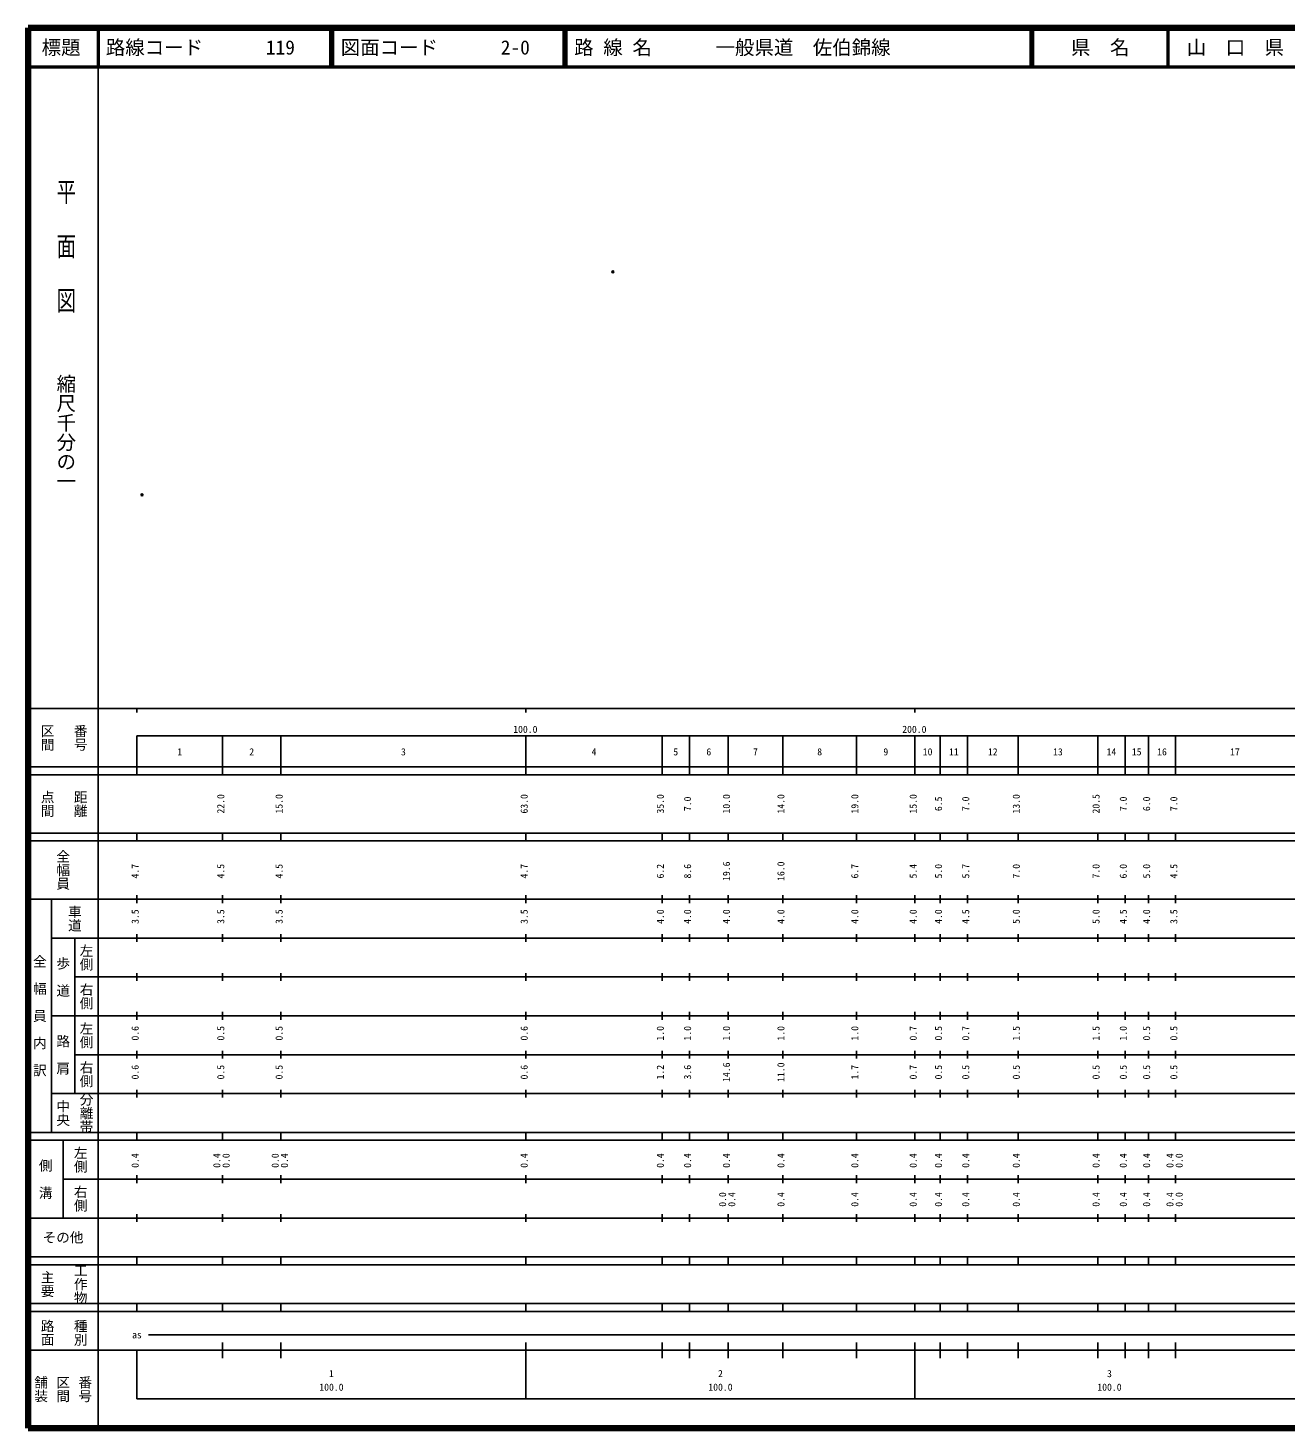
# Model space of a CAD drawing. Units: millimetres on the paper. Extents: x 40 to 680, y 20 to 380.
# Drawn here: x 40 to 363.4, y 20 to 380 of the extents above; entities that cross this region are included whole.
import ezdxf
from ezdxf.enums import TextEntityAlignment as Align

# ---------------------------------------------------------------- set-up
doc = ezdxf.new("R2010")
doc.units = ezdxf.units.MM
doc.header["$PDMODE"] = 32
doc.header["$PDSIZE"] = 0.5
doc.layers.add('M-OTRS', color=6, linetype='Continuous')
doc.layers.add('M-TTL-TXT', color=7, linetype='Continuous')
for name, color, linetype, lineweight in [('M-TTL', 2, 'Continuous', 140), ('M-TTL-BAND', 7, 'Continuous', 25), ('M-TTL-LINE', 7, 'Continuous', 50)]:
    doc.layers.add(name, color=color, linetype=linetype, lineweight=lineweight)
doc.styles.add('@ＭＳ ゴシック', font='')
doc.styles.add('ＭＳ ゴシック', font='')
doc.styles.get('@ＭＳ ゴシック').set_extended_font_data('@MS Gothic')
doc.styles.get('ＭＳ ゴシック').set_extended_font_data('MS Gothic')

msp = doc.modelspace()

# ---------------------------------------------------------------- linework, layer by layer
at = {"layer": 'M-OTRS'}
for p in [(190.345, 317.283), (69.301, 259.967)]:
    msp.add_point(p, dxfattribs=at)
at = {"layer": 'M-TTL'}
for p, q in [((40, 380), (40, 20)), ((680, 380), (40, 380)), ((40, 20), (680, 20))]:
    msp.add_line(p, q, dxfattribs=at)
at = {"layer": 'M-TTL-BAND'}
for p, q in [((58, 370), (58, 20)), ((40, 205), (579, 205)), ((68, 205), (68, 204)), ((168, 205), (168, 204)), ((268, 205), (268, 204)), ((68, 198), (579, 198)), ((68, 198), (68, 188)), ((90, 188), (90, 198)), ((105, 188), (105, 198)), ((168, 188), (168, 198)), ((203, 188), (203, 198)), ((210, 188), (210, 198)), ((220, 188), (220, 198)), ((234, 188), (234, 198)), ((253, 188), (253, 198)), ((268, 188), (268, 198)), ((274.5, 188), (274.5, 198)), ((281.5, 188), (281.5, 198)), ((294.5, 188), (294.5, 198)), ((315, 188), (315, 198)), ((322, 188), (322, 198)), ((328, 188), (328, 198)), ((335, 188), (335, 198)), ((40, 190), (579, 190)), ((40, 188), (579, 188)), ((40, 173), (579, 173)), ((68, 171), (68, 173)), ((90, 171), (90, 173)), ((105, 171), (105, 173)), ((168, 171), (168, 173)), ((203, 171), (203, 173)), ((210, 171), (210, 173)), ((220, 171), (220, 173)), ((234, 171), (234, 173)), ((253, 171), (253, 173)), ((268, 171), (268, 173)), ((274.5, 171), (274.5, 173)), ((281.5, 171), (281.5, 173)), ((294.5, 171), (294.5, 173)), ((315, 171), (315, 173)), ((322, 171), (322, 173)), ((328, 171), (328, 173)), ((335, 171), (335, 173)), ((40, 171), (579, 171)), ((40, 156), (579, 156)), ((46, 96), (46, 156)), ((68, 155), (68, 157)), ((90, 155), (90, 157)), ((105, 155), (105, 157)), ((168, 155), (168, 157)), ((203, 155), (203, 157)), ((210, 155), (210, 157)), ((220, 155), (220, 157)), ((234, 155), (234, 157)), ((253, 155), (253, 157)), ((268, 155), (268, 157)), ((274.5, 155), (274.5, 157)), ((281.5, 155), (281.5, 157)), ((294.5, 155), (294.5, 157)), ((315, 155), (315, 157)), ((322, 155), (322, 157)), ((328, 155), (328, 157)), ((335, 155), (335, 157)), ((46, 146), (579, 146)), ((52, 146), (52, 106)), ((68, 145), (68, 147)), ((90, 145), (90, 147)), ((105, 145), (105, 147)), ((168, 145), (168, 147)), ((203, 145), (203, 147)), ((210, 145), (210, 147)), ((220, 145), (220, 147)), ((234, 145), (234, 147)), ((253, 145), (253, 147)), ((268, 145), (268, 147)), ((274.5, 145), (274.5, 147)), ((281.5, 145), (281.5, 147)), ((294.5, 145), (294.5, 147)), ((315, 145), (315, 147)), ((322, 145), (322, 147)), ((328, 145), (328, 147)), ((335, 145), (335, 147)), ((68, 135), (68, 137)), ((90, 135), (90, 137)), ((105, 135), (105, 137)), ((168, 135), (168, 137)), ((203, 135), (203, 137)), ((210, 135), (210, 137)), ((220, 135), (220, 137)), ((234, 135), (234, 137)), ((253, 135), (253, 137)), ((268, 135), (268, 137)), ((274.5, 135), (274.5, 137)), ((281.5, 135), (281.5, 137)), ((294.5, 135), (294.5, 137)), ((315, 135), (315, 137)), ((322, 135), (322, 137)), ((328, 135), (328, 137)), ((335, 135), (335, 137)), ((52, 136), (579, 136)), ((46, 126), (579, 126)), ((68, 125), (68, 127)), ((90, 125), (90, 127)), ((105, 125), (105, 127)), ((168, 125), (168, 127)), ((203, 125), (203, 127)), ((210, 125), (210, 127)), ((220, 125), (220, 127)), ((234, 125), (234, 127)), ((253, 125), (253, 127)), ((268, 125), (268, 127)), ((274.5, 125), (274.5, 127)), ((281.5, 125), (281.5, 127)), ((294.5, 125), (294.5, 127)), ((315, 125), (315, 127)), ((322, 125), (322, 127)), ((328, 125), (328, 127)), ((335, 125), (335, 127)), ((52, 116), (579, 116)), ((68, 115), (68, 117)), ((90, 115), (90, 117)), ((105, 115), (105, 117)), ((168, 115), (168, 117)), ((203, 115), (203, 117)), ((210, 115), (210, 117)), ((220, 115), (220, 117)), ((234, 115), (234, 117)), ((253, 115), (253, 117)), ((268, 115), (268, 117)), ((274.5, 115), (274.5, 117)), ((281.5, 115), (281.5, 117)), ((294.5, 115), (294.5, 117)), ((315, 115), (315, 117)), ((322, 115), (322, 117)), ((328, 115), (328, 117)), ((335, 115), (335, 117)), ((46, 106), (579, 106)), ((68, 105), (68, 107)), ((90, 105), (90, 107)), ((105, 105), (105, 107)), ((168, 105), (168, 107)), ((203, 105), (203, 107)), ((210, 105), (210, 107)), ((220, 105), (220, 107)), ((234, 105), (234, 107)), ((253, 105), (253, 107)), ((268, 105), (268, 107)), ((274.5, 105), (274.5, 107)), ((281.5, 105), (281.5, 107)), ((294.5, 105), (294.5, 107)), ((315, 105), (315, 107)), ((322, 105), (322, 107)), ((328, 105), (328, 107)), ((335, 105), (335, 107)), ((40, 96), (579, 96)), ((40, 94), (579, 94)), ((49, 94), (49, 74)), ((68, 94), (68, 96)), ((90, 94), (90, 96)), ((105, 94), (105, 96)), ((168, 94), (168, 96)), ((203, 94), (203, 96)), ((210, 94), (210, 96)), ((220, 94), (220, 96)), ((234, 94), (234, 96)), ((253, 94), (253, 96)), ((268, 94), (268, 96)), ((274.5, 94), (274.5, 96)), ((281.5, 94), (281.5, 96)), ((294.5, 94), (294.5, 96)), ((315, 94), (315, 96)), ((322, 94), (322, 96)), ((328, 94), (328, 96)), ((335, 94), (335, 96)), ((49, 84), (579, 84)), ((68, 83), (68, 85)), ((90, 83), (90, 85)), ((105, 83), (105, 85)), ((168, 83), (168, 85)), ((203, 83), (203, 85)), ((210, 83), (210, 85)), ((220, 83), (220, 85)), ((234, 83), (234, 85)), ((253, 83), (253, 85)), ((268, 83), (268, 85)), ((274.5, 83), (274.5, 85)), ((281.5, 83), (281.5, 85)), ((294.5, 83), (294.5, 85)), ((315, 83), (315, 85)), ((322, 83), (322, 85)), ((328, 83), (328, 85)), ((335, 83), (335, 85)), ((40, 74), (579, 74)), ((68, 73), (68, 75)), ((90, 73), (90, 75)), ((105, 73), (105, 75)), ((168, 73), (168, 75)), ((203, 73), (203, 75)), ((210, 73), (210, 75)), ((220, 73), (220, 75)), ((234, 73), (234, 75)), ((253, 73), (253, 75)), ((268, 73), (268, 75)), ((274.5, 73), (274.5, 75)), ((281.5, 73), (281.5, 75)), ((294.5, 73), (294.5, 75)), ((315, 73), (315, 75)), ((322, 73), (322, 75)), ((328, 73), (328, 75)), ((335, 73), (335, 75)), ((40, 64), (579, 64)), ((40, 62), (579, 62)), ((68, 62), (68, 64)), ((90, 62), (90, 64)), ((105, 62), (105, 64)), ((168, 62), (168, 64)), ((203, 62), (203, 64)), ((210, 62), (210, 64)), ((220, 62), (220, 64)), ((234, 62), (234, 64)), ((253, 62), (253, 64)), ((268, 62), (268, 64)), ((274.5, 62), (274.5, 64)), ((281.5, 62), (281.5, 64)), ((294.5, 62), (294.5, 64)), ((315, 62), (315, 64)), ((322, 62), (322, 64)), ((328, 62), (328, 64)), ((335, 62), (335, 64)), ((40, 52), (579, 52)), ((68, 50), (68, 52)), ((90, 50), (90, 52)), ((105, 50), (105, 52)), ((168, 50), (168, 52)), ((203, 50), (203, 52)), ((210, 50), (210, 52)), ((220, 50), (220, 52)), ((234, 50), (234, 52)), ((253, 50), (253, 52)), ((268, 50), (268, 52)), ((274.5, 50), (274.5, 52)), ((281.5, 50), (281.5, 52)), ((294.5, 50), (294.5, 52)), ((315, 50), (315, 52)), ((322, 50), (322, 52)), ((328, 50), (328, 52)), ((335, 50), (335, 52)), ((40, 50), (579, 50)), ((71, 44), (565, 44)), ((40, 40), (579, 40)), ((68, 40), (68, 27.5)), ((90, 38), (90, 42)), ((105, 38), (105, 42)), ((168, 27.5), (168, 42)), ((203, 38), (203, 42)), ((210, 38), (210, 42)), ((220, 38), (220, 42)), ((234, 38), (234, 42)), ((253, 38), (253, 42)), ((268, 27.5), (268, 42)), ((274.5, 38), (274.5, 42)), ((281.5, 38), (281.5, 42)), ((294.5, 38), (294.5, 42)), ((315, 38), (315, 42)), ((322, 38), (322, 42)), ((328, 38), (328, 42)), ((335, 38), (335, 42)), ((68, 27.5), (579, 27.5))]:
    msp.add_line(p, q, dxfattribs=at)
at = {"layer": 'M-TTL-LINE'}
for p, q in [((58, 380), (58, 370)), ((117.75, 380), (117.75, 370)), ((118.25, 380), (118.25, 370)), ((177.75, 380), (177.75, 370)), ((178.25, 380), (178.25, 370)), ((297.75, 380), (297.75, 370)), ((298.25, 380), (298.25, 370)), ((333, 380), (333, 370)), ((40, 370), (680, 370))]:
    msp.add_line(p, q, dxfattribs=at)

# ---------------------------------------------------------------- texts
at = {"layer": 'M-TTL-BAND', "style": '@ＭＳ ゴシック', "width": 1.4}
msp.add_text('平  面  図', height=3.666, rotation=270, dxfattribs=at).set_placement((49.777, 306.475), align=Align.MIDDLE_RIGHT)
at = {"layer": 'M-TTL-BAND', "style": '@ＭＳ ゴシック'}
msp.add_text('縮尺千分の一', height=3.666, rotation=270, dxfattribs=at).set_placement((49.777, 261.03), align=Align.MIDDLE_RIGHT)
for s, p in [('区間', (45, 197.5)), ('番号', (53.5, 197.5)), ('点間', (45, 180.5)), ('距離', (53.5, 180.5)), ('全幅員', (49, 163.5)), ('車道', (52, 151)), ('左側', (55, 141)), ('全\u3000幅\u3000員\u3000内\u3000訳', (43, 126)), ('歩\u3000道', (49, 136)), ('右側', (55, 131)), ('左側', (55, 121)), ('路\u3000肩', (49, 116)), ('右側', (55, 111)), ('分離帯', (55, 101)), ('中央', (49, 101)), ('左側', (53.5, 89)), ('側\u3000溝', (44.5, 84)), ('右側', (53.5, 79)), ('工作物', (53.5, 57)), ('主要', (45, 57)), ('路面', (45, 44.5)), ('種別', (53.5, 44.5)), ('舗装', (43.333, 30)), ('区間', (49, 30)), ('番号', (54.667, 30))]:
    msp.add_text(s, height=2.566, rotation=270, dxfattribs=at).set_placement(p, align=Align.MIDDLE_CENTER)
at = {"layer": 'M-TTL-BAND', "style": 'ＭＳ ゴシック'}
for s, p in [('100.0', (167.844, 198.195)), ('200.0', (267.844, 198.195)), ('1', (79, 192.405)), ('2', (97.5, 192.405)), ('3', (136.5, 192.405)), ('4', (185.5, 192.405)), ('5', (206.5, 192.405)), ('6', (215, 192.405)), ('7', (227, 192.405)), ('8', (243.5, 192.405)), ('9', (260.5, 192.405)), ('10', (271.25, 192.405)), ('11', (278, 192.405)), ('12', (288, 192.405)), ('13', (304.75, 192.405)), ('14', (318.5, 192.405)), ('15', (325, 192.405)), ('16', (331.5, 192.405)), ('17', (350.25, 192.405)), ('as', (68, 42.5)), ('1', (118, 32.523)), ('2', (218, 32.523)), ('3', (318, 32.523)), ('100.0', (118, 29.033)), ('100.0', (218, 29.033)), ('100.0', (318, 29.033))]:
    msp.add_text(s, height=1.833, dxfattribs=at).set_placement(p, align=Align.BOTTOM_CENTER)
for s, p in [('22.0', (91, 180.5)), ('15.0', (106, 180.5)), ('63.0', (169, 180.5)), ('35.0', (204, 180.5)), ('7.0', (211, 180.5)), ('10.0', (221, 180.5)), ('14.0', (235, 180.5)), ('19.0', (254, 180.5)), ('15.0', (269, 180.5)), ('6.5', (275.5, 180.5)), ('7.0', (282.5, 180.5)), ('13.0', (295.5, 180.5)), ('20.5', (316, 180.5)), ('7.0', (323, 180.5)), ('6.0', (329, 180.5)), ('7.0', (336, 180.5)), ('4.7', (69, 163.174)), ('4.5', (91, 163.174)), ('4.5', (106, 163.174)), ('4.7', (169, 163.174)), ('6.2', (204, 163.174)), ('8.6', (211, 163.174)), ('19.6', (221, 163.174)), ('16.0', (235, 163.174)), ('6.7', (254, 163.174)), ('5.4', (269, 163.174)), ('5.0', (275.5, 163.174)), ('5.7', (282.5, 163.174)), ('7.0', (295.5, 163.174)), ('7.0', (316, 163.174)), ('6.0', (323, 163.174)), ('5.0', (329, 163.174)), ('4.5', (336, 163.174)), ('3.5', (69, 151.5)), ('3.5', (91, 151.5)), ('3.5', (106, 151.5)), ('3.5', (169, 151.5)), ('4.0', (204, 151.5)), ('4.0', (211, 151.5)), ('4.0', (221, 151.5)), ('4.0', (235, 151.5)), ('4.0', (254, 151.5)), ('4.0', (269, 151.5)), ('4.0', (275.5, 151.5)), ('4.5', (282.5, 151.5)), ('5.0', (295.5, 151.5)), ('5.0', (316, 151.5)), ('4.5', (323, 151.5)), ('4.0', (329, 151.5)), ('3.5', (336, 151.5)), ('0.6', (69, 121.5)), ('0.5', (91, 121.5)), ('0.5', (106, 121.5)), ('0.6', (169, 121.5)), ('1.0', (204, 121.5)), ('1.0', (211, 121.5)), ('1.0', (221, 121.5)), ('1.0', (235, 121.5)), ('1.0', (254, 121.5)), ('0.7', (269, 121.5)), ('0.5', (275.5, 121.5)), ('0.7', (282.5, 121.5)), ('1.5', (295.5, 121.5)), ('1.5', (316, 121.5)), ('1.0', (323, 121.5)), ('0.5', (329, 121.5)), ('0.5', (336, 121.5)), ('0.6', (69, 111.5)), ('0.5', (91, 111.5)), ('0.5', (106, 111.5)), ('0.6', (169, 111.5)), ('1.2', (204, 111.5)), ('3.6', (211, 111.5)), ('14.6', (221, 111.5)), ('11.0', (235, 111.5)), ('1.7', (254, 111.5)), ('0.7', (269, 111.5)), ('0.5', (275.5, 111.5)), ('0.5', (282.5, 111.5)), ('0.5', (295.5, 111.5)), ('0.5', (316, 111.5)), ('0.5', (323, 111.5)), ('0.5', (329, 111.5)), ('0.5', (336, 111.5)), ('0.4', (69, 88.764)), ('0.4', (90, 88.764)), ('0.0', (92.37, 88.764)), ('0.0', (105, 88.764)), ('0.4', (107.37, 88.764)), ('0.4', (169, 88.764)), ('0.4', (204, 88.764)), ('0.4', (211, 88.764)), ('0.4', (221, 88.764)), ('0.4', (235, 88.764)), ('0.4', (254, 88.764)), ('0.4', (269, 88.764)), ('0.4', (275.5, 88.764)), ('0.4', (282.5, 88.764)), ('0.4', (295.5, 88.764)), ('0.4', (316, 88.764)), ('0.4', (323, 88.764)), ('0.4', (329, 88.764)), ('0.4', (335, 88.764)), ('0.0', (337.37, 88.764)), ('0.0', (220, 78.764)), ('0.4', (222.37, 78.764)), ('0.4', (235, 78.764)), ('0.4', (254, 78.764)), ('0.4', (269, 78.764)), ('0.4', (275.5, 78.764)), ('0.4', (282.5, 78.764)), ('0.4', (295.5, 78.764)), ('0.4', (316, 78.764)), ('0.4', (323, 78.764)), ('0.4', (329, 78.764)), ('0.4', (335, 78.764)), ('0.0', (337.37, 78.764))]:
    msp.add_text(s, height=1.833, rotation=90, dxfattribs=at).set_placement(p, align=Align.BOTTOM_CENTER)
msp.add_text('その他', height=2.566, dxfattribs=at).set_placement((49, 69), align=Align.MIDDLE_CENTER)
at = {"layer": 'M-TTL-TXT', "style": 'ＭＳ ゴシック'}
for s, p in [('標題', (48.5, 375)), ('県\u3000名', (315.625, 375)), ('山\u3000口\u3000県', (350.375, 375))]:
    msp.add_text(s, height=3.666, dxfattribs=at).set_placement(p, align=Align.MIDDLE_CENTER)
for s, p in [('路線コード', (60, 375)), ('119', (101.142, 375)), ('図面コード', (120.38, 375)), ('2-0', (161.521, 375)), ('路 線 名', (180.38, 375)), ('一般県道\u3000佐伯錦線', (216.734, 375))]:
    msp.add_text(s, height=3.666, dxfattribs=at).set_placement(p, align=Align.MIDDLE_LEFT)

doc.saveas('drawing.dxf')
